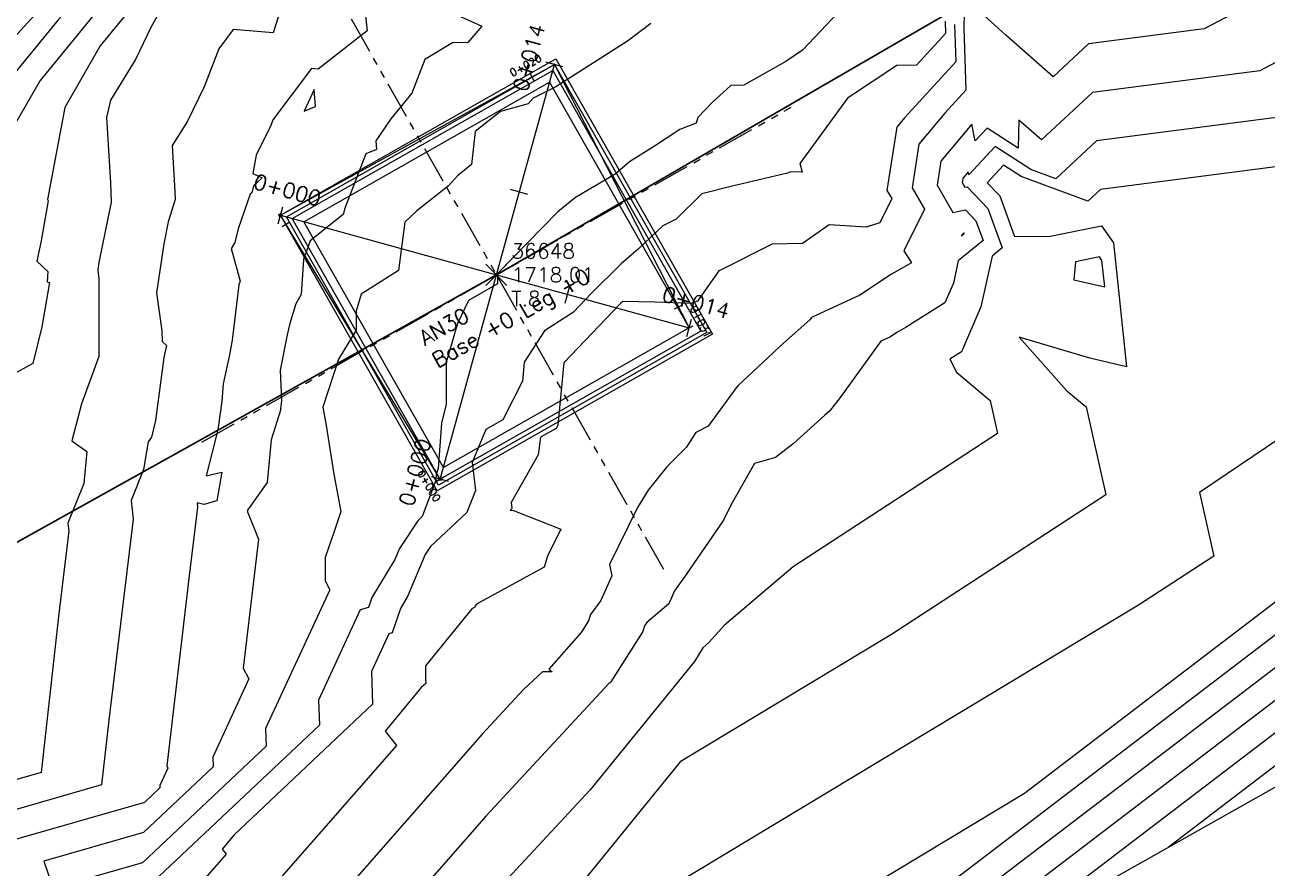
# Model space of a CAD drawing. Header units: metres. Extents: x 419533 to 423558, y 4805342 to 4807578.
# Drawn here: x 421289.18 to 421330.9, y 4806127.12 to 4806155.43 of the extents above; entities that cross this region are included whole.
import ezdxf

# ---------------------------------------------------------------- set-up
doc = ezdxf.new("R2010")
doc.units = ezdxf.units.M
doc.linetypes.add('PHANTOM', pattern=[2.5, 1.25, -0.25, 0.25, -0.25, 0.25, -0.25])
for name, color, linetype in [('_pieds', 253, 'Continuous'), ('C-ROAD-CNTR-N', 92, 'Continuous'), ('C-ROAD-STAN', 11, 'Continuous'), ('C-ROAD-STAN-MAJR', 11, 'Continuous'), ('C-ROAD-STAN-MINR', 11, 'Continuous'), ('C-TINN-BNDY', 110, 'Continuous'), ('C-TOPO-MAJR', 9, 'Continuous'), ('C-TOPO-MINR', 8, 'Continuous'), ('LS', 7, 'Continuous'), ('V-NODE', 1, 'Continuous'), ('V-NODE-TEXT', 11, 'Continuous')]:
    doc.layers.add(name, color=color, linetype=linetype)
doc.styles.get("Standard").update_dxf_attribs({"font": 'simplex.shx'})

# ---------------------------------------------------------------- blocks, each defined once
blk = doc.blocks.new('AeccTickTriangle')
at = {"color": 0, "linetype": 'ByBlock', "lineweight": -2}
blk.add_lwpolyline([(3.05311331771918e-16, 0.6666666666666667), (-0.5773502691896256, -0.333333333333333), (0.5773502691896257, -0.3333333333333335)], close=True, dxfattribs=at)
at = {"color": 0, "linetype": 'ByBlock', "lineweight": -2, "const_width": 0.0625}
blk.add_lwpolyline([(-0.03125, 0, 1), (0.03125, 0, 1)], format="xyb", close=True, dxfattribs=at)
blk = doc.blocks.new('AeccTickLine')
blk.add_line((0, -0.5), (0, 0.5))
blk = doc.blocks.new('AN30 +0 +0')
at = {"linetype": 'PHANTOM', "flags": 128}
for points in [[(0, -11.38231219537556), (0, 11.38231219444424)], [(-11.38231219508452, 0), (11.38231219508452, 0)]]:
    blk.add_lwpolyline(points, dxfattribs=at)
at = {"flags": 128}
blk.add_lwpolyline([(-4.74419642862631, -4.744196427986026), (-4.74419642862631, 4.744196428917348), (4.744196428568102, 4.744196428917348), (4.744196428568102, -4.744196427986026)], close=True, dxfattribs=at)
at = {"layer": 'LS', "insert": (-3.273187459330074, -0.3826382020488381), "char_height": 0.5157699281218149, "width": 9.13591657892082, "attachment_point": 1}
blk.add_mtext('AN30\\PBase +0 Leg +0', dxfattribs=at)
blk = doc.blocks.new('*U73')
at = {"color": 0, "linetype": 'ByBlock', "lineweight": -2, "transparency": 16777216}
for p, q in [((-0.7071067811865476, -0.7071067811865476), (0.7071067811865476, 0.7071067811865476)), ((-0.7071067811865476, 0.7071067811865476), (0.7071067811865476, -0.7071067811865476))]:
    blk.add_line(p, q, dxfattribs=at)
blk = doc.blocks.new('*U116', base_point=(421305.015, 4806147.038, 1718.013))
at = {"layer": 'V-NODE-TEXT', "linetype": 'ByBlock', "char_height": 0.5}
for s, insert, attachment_point in [('36648', (421305.5185533906, 4806147.588, 1718.013), 7), ('1718.01', (421305.5185533906, 4806147.038, 1718.013), 4), ('T.8', (421305.5185533906, 4806146.487999999, 1718.013), 1)]:
    blk.add_mtext(s, dxfattribs=dict(at, insert=insert, attachment_point=attachment_point))
blk = doc.blocks.new('*U117', base_point=(421305.015, 4806147.038, 1718.013))
at = {"layer": 'V-NODE-TEXT', "lineweight": -2}
blk.add_blockref('*U116', (421305.015, 4806147.038, 1718.013), dxfattribs=at)
blk = doc.blocks.new('*U118', base_point=(421305.015, 4806147.038, 1718.013))
at = {"layer": 'V-NODE', "lineweight": -2, "xscale": 0.5, "yscale": 0.5, "zscale": 0.5}
blk.add_blockref('*U73', (421305.015, 4806147.038, 1718.013), dxfattribs=at)
at = {"layer": 'V-NODE-TEXT', "lineweight": -2}
blk.add_blockref('*U117', (421305.015, 4806147.038, 1718.013), dxfattribs=at)
blk = doc.blocks.new('tower_bases_layout_1')
at = {"color": 31, "lineweight": 30, "true_color": 0xffbd7a, "elevation": 1718.013}
blk.add_lwpolyline([(423449.834, 4807399.592), (423130.593, 4807500.114), (421950.92, 4806612.998), (421795.045, 4806430.988), (421305.015, 4806147.038), (421305.015, 4806147.038), (420630.083, 4805770.97), (419765.157, 4805549.54), (419617.356, 4805580.088)], dxfattribs=at)
at = {"layer": '_pieds', "elevation": 1762.93, "flags": 128}
for points in [[(421303.0225175561, 4806139.784075833), (421297.7640758319, 4806149.037482444), (421307.0174824434, 4806154.295924168), (421312.2759241677, 4806145.042517557)], [(421303.0766983109, 4806139.980889302), (421297.9608893003, 4806148.983301689), (421306.9633016886, 4806154.099110699), (421312.0791106992, 4806145.096698312)], [(421303.1308790656, 4806140.17770277), (421298.1577027686, 4806148.929120935), (421306.9091209339, 4806153.902297231), (421311.8822972309, 4806145.150879066)]]:
    blk.add_lwpolyline(points, close=True, dxfattribs=at)
at = {"rotation": 29.60830910000001}
blk.add_blockref('AN30 +0 +0', (421305.02, 4806147.04, 1762.93), dxfattribs=at)
at = {"layer": 'V-NODE'}
blk.add_blockref('*U118', (421305.015, 4806147.038, 1718.013), dxfattribs=at)
blk = doc.blocks.new('leg_extensions_profiles_1')
at = {"layer": 'C-ROAD-CNTR-N', "color": 92, "linetype": 'Continuous', "lineweight": -3, "flags": 128}
blk.add_lwpolyline([(421303.1308790656, 4806140.17770277), (421297.7640758319, 4806149.037482444), (421306.9633016886, 4806154.099110699), (421311.488670294, 4806145.259240576)], dxfattribs=at)
at = {"layer": 'C-ROAD-STAN', "color": 11, "linetype": 'Continuous', "lineweight": -3}
blk.add_circle((421303.1308790656, 4806140.17770277), 0.05, dxfattribs=at)
at = {"layer": 'C-TINN-BNDY', "color": 110, "linetype": 'Continuous', "lineweight": -3, "flags": 128}
blk.add_lwpolyline([(421750.74, 4806385.358), (421678.268, 4806345.243), (421648.635, 4806328.405), (421605.933, 4806304.48), (421541.153, 4806258.917), (421536.851, 4806257.044), (421496.601, 4806239.873), (421436.593, 4806184.934), (421377.462, 4806159.591), (421344.017, 4806137.066), (421305.373, 4806115.309), (421228.086, 4806095.406), (421153.82, 4806042.891), (421085.295, 4806009.979)], dxfattribs=at)
at = {"layer": 'C-TOPO-MAJR', "color": 9, "linetype": 'Continuous', "lineweight": -3, "flags": 128}
for points, elevation in [([(421300.6058887207, 4806155.838100342), (421300.6787150713, 4806155.228741558), (421299.0267096005, 4806153.948576061), (421298.8031654317, 4806153.96637307), (421297.5086493495, 4806152.244455181), (421297.435549706, 4806152.052763253), (421296.9473661757, 4806151.057840465), (421296.8320507672, 4806150.438701825), (421297.1462399726, 4806150.289866164), (421296.8603277419, 4806150.023944885), (421296.7986201065, 4806149.789923055), (421296.7454665877, 4806149.747813669), (421296.3442464557, 4806148.585936456), (421296.2314103084, 4806148.124603921), (421296.1051514912, 4806147.913710658), (421296.1557625909, 4806147.764904591), (421296.4079400893, 4806146.821567163), (421296.3634887232, 4806146.705496364), (421296.1402296853, 4806144.842700262), (421296.0508146748, 4806144.346761937), (421295.8392568945, 4806143.37910392), (421295.7988089194, 4806142.794815534), (421295.6585702201, 4806141.836645661), (421295.2726756487, 4806140.29049471), (421295.7946135966, 4806140.415139636), (421295.6242578627, 4806139.451336532), (421295.1853881192, 4806139.33148553), (421294.9606598343, 4806139.383213867), (421294.9761997744, 4806139.235990905), (421294.6868700286, 4806136.846014817), (421293.9436043472, 4806130.555551274), (421293.9855981831, 4806130.47563607), (421293.7143787525, 4806129.888615316), (421293.7171538981, 4806129.814892778), (421293.1940332454, 4806129.321580475), (421288.5089623132, 4806127.97743674)], 1760), ([(421303.9676563633, 4806171.31449326), (421303.8193665944, 4806170.45118872), (421290.2946384167, 4806155.605081107), (421287.6727853091, 4806152.405479059), (421286.610095198, 4806150.557864907), (421285.4479954157, 4806144.271855074), (421284.6685427061, 4806140.598171724), (421284.4973438689, 4806139.93385846), (421284.5305071863, 4806138.965900277), (421284.3140302757, 4806138.049790538), (421284.0446980799, 4806135.349795189), (421283.6244750107, 4806131.590784906), (421281.9754990253, 4806131.117694792), (421283.1310442686, 4806127.740917185), (421283.0604607969, 4806121.350309031), (421282.5514770531, 4806119.400859812), (421281.7492994563, 4806117.118357173), (421281.8052452151, 4806116.152755329), (421281.331950048, 4806113.784639537), (421274.7403405394, 4806107.420457021)], 1755), ([(421320.4052606923, 4806155.4432975), (421320.443262599, 4806154.194275845), (421318.7285531004, 4806152.309997744), (421318.4684375901, 4806151.999375645), (421318.1350737412, 4806149.874049901), (421318.2938946838, 4806149.59673353), (421317.8943537876, 4806148.784836456), (421317.4405637865, 4806148.64245406), (421316.1962385665, 4806148.718144243), (421315.2942950726, 4806148.09422052), (421314.274688661, 4806148.068454407), (421312.5649811184, 4806147.201769803), (421312.4839643645, 4806147.176475819), (421311.7972848447, 4806146.18586264), (421311.7710790909, 4806146.150625455), (421311.5599390909, 4806146.072955455), (421310.3391235714, 4806146.123251429), (421309.2648162083, 4806146.146565), (421309.1819629667, 4806146.075231609), (421309.1695542905, 4806146.062806065), (421307.2820983694, 4806144.086073728), (421307.2785248556, 4806144.083788387), (421307.2760005834, 4806144.079896611), (421307.0793523653, 4806141.986825421), (421307.0274647806, 4806141.883806581), (421306.4999498077, 4806141.592348961), (421306.420241077, 4806140.997471999), (421305.5133447692, 4806139.390694153), (421305.5353178324, 4806139.205984229), (421305.5296088488, 4806139.191031386), (421305.4736590243, 4806139.139114975), (421305.5856282598, 4806139.127738572), (421307.178481546, 4806138.502394401), (421306.730157547, 4806137.590692481), (421306.6239301991, 4806137.223138839), (421304.3484587035, 4806135.977210057), (421304.3027143483, 4806135.926070132), (421304.2963460227, 4806135.88522108), (421304.1958102457, 4806135.820976462), (421302.6376374699, 4806133.906829443), (421302.6382754921, 4806133.457088762), (421302.6434368529, 4806133.319975741), (421302.4919744728, 4806133.177143958), (421301.2839752752, 4806131.713527303), (421301.6635702925, 4806131.234122112), (421295.2615902803, 4806123.923611683)], 1765), ([(421367.1188478678, 4806152.62495121), (421364.4216605744, 4806154.645199304), (421359.3324575512, 4806154.60142473), (421354.5291701255, 4806154.355389292), (421353.2357818325, 4806154.588883696), (421348.1846749745, 4806158.787284576), (421346.8263100671, 4806158.806470757), (421339.7859852278, 4806152.137825999), (421336.1400937684, 4806150.485590918), (421335.5596244994, 4806149.674523462), (421332.660255814, 4806142.450582171), (421328.6348024072, 4806139.734650953), (421329.1110026129, 4806137.5900463), (421326.5855725806, 4806135.942210574), (421309.2265945206, 4806125.490969589), (421306.7542073948, 4806122.454257543), (421305.0972388761, 4806120.66953829), (421302.5265778645, 4806117.734064562), (421303.2243939759, 4806116.135084338), (421303.1689112101, 4806115.664746464), (421303.0324311454, 4806115.554360902), (421301.834502454, 4806114.397763742)], 1770), ([(421354.2702116788, 4806143.971474452), (421349.9450229284, 4806147.21112872), (421343.6447601031, 4806147.386651333), (421340.2633928535, 4806142.661996509), (421337.9052021541, 4806136.78643082), (421322.0870384014, 4806124.719188736)], 1775)]:
    blk.add_lwpolyline(points, dxfattribs=dict(at, elevation=elevation))
at = {"layer": 'C-TOPO-MAJR', "color": 9, "linetype": 'Continuous', "lineweight": -3, "elevation": 1760, "flags": 128}
blk.add_lwpolyline([(421298.5641532203, 4806152.536561652), (421298.9403035018, 4806152.693695064), (421298.8990474265, 4806153.26261228), (421298.5641532203, 4806152.536561652)], close=True, dxfattribs=at)
at = {"layer": 'C-TOPO-MINR', "color": 8, "linetype": 'Continuous', "lineweight": -3, "flags": 128}
for points, elevation in [([(421297.8638275, 4806156.253137909), (421297.5206054883, 4806155.163849745), (421296.1725898921, 4806155.271169232), (421295.6910588518, 4806154.630654275), (421295.2019111518, 4806153.347943976), (421294.6290432642, 4806152.180433643), (421294.1304578486, 4806151.38173823), (421294.2131627179, 4806149.822367158), (421294.2264461853, 4806149.567784006), (421293.9948758724, 4806148.819288912), (421293.8431926693, 4806148.081376297), (421293.6027874679, 4806146.434025321), (421293.7780299555, 4806145.162340423), (421293.792396, 4806144.794436223), (421293.9388560886, 4806144.669131255), (421293.8464136043, 4806144.267205301), (421293.5643597119, 4806142.152280593), (421293.4277226462, 4806141.589901592), (421293.3244807832, 4806141.426109216), (421293.167813, 4806140.5058305), (421292.7497113397, 4806139.463859877), (421292.8159078859, 4806138.836724151), (421291.9991044045, 4806132.089610114), (421291.7556507232, 4806129.911850351), (421287.2022696556, 4806128.605488351)], 1759), ([(421312.8487105606, 4806178.082551269), (421312.6746088214, 4806177.068976139), (421296.7957068966, 4806159.638689656), (421293.7174824909, 4806155.882150783), (421293.4170286832, 4806155.359775821), (421292.8895773186, 4806154.265924092), (421292.0497982411, 4806152.899009466), (421291.9240981553, 4806152.318399154), (421292.0495780292, 4806150.12463978), (421292.082486149, 4806149.493942043), (421292.07655192, 4806149.474761082), (421291.6600124168, 4806147.448368261), (421291.6252047535, 4806147.209852464), (421291.6666167538, 4806146.909337355), (421291.6606366119, 4806144.299345184), (421291.0786290795, 4806142.70352097), (421290.7551415439, 4806141.469331524), (421291.257061569, 4806141.10952396), (421291.1606755559, 4806140.033013036), (421290.6274634433, 4806138.704170292), (421290.6556159974, 4806138.437457398), (421290.3082398042, 4806135.567995106), (421289.7228567951, 4806130.33158399), (421285.8955769981, 4806129.233539961)], 1758), ([(421303.7118529188, 4806155.756881366), (421304.5223738268, 4806155.389692078), (421304.0522540718, 4806154.84103751), (421303.5396470183, 4806154.831218869), (421302.6072299535, 4806154.266980815), (421302.1728552132, 4806153.133365151), (421301.4702211288, 4806152.280171599), (421300.9677396047, 4806151.53648275), (421300.9884544453, 4806151.25082714), (421300.63062, 4806151.101345005), (421299.9098154444, 4806149.244683055), (421299.8907721892, 4806149.146824774), (421299.8686023446, 4806149.062747211), (421298.7587188284, 4806148.183473079), (421298.5412905192, 4806147.553831201), (421298.455534964, 4806146.376092201), (421298.2838378501, 4806146.066528957), (421298.080231043, 4806145.402764685), (421297.9906143118, 4806145.021130422), (421297.7529805747, 4806143.835835173), (421297.7932387168, 4806142.815285753), (421297.7804453966, 4806142.630480743), (421297.7696955023, 4806142.557032936), (421297.7780397408, 4806142.52522298), (421297.4540456019, 4806141.500710537), (421297.3141559399, 4806140.068212557), (421296.654184, 4806139.1326784), (421296.6570742063, 4806139.084049787), (421297.0271054853, 4806138.161143501), (421296.5151472196, 4806133.828298751), (421296.7029529857, 4806133.470900202), (421295.4899994208, 4806130.845612939), (421295.5024104891, 4806130.515909371), (421293.1628986807, 4806128.309707124), (421289.8156549708, 4806127.349385129), (421291.3809267384, 4806122.775289321)], 1761), ([(421310.2059551211, 4806155.478358373), (421309.4231291506, 4806154.878903552), (421307.0169485233, 4806153.352327663), (421306.2562895526, 4806152.965168465), (421306.0792572976, 4806152.78031246), (421305.1569693464, 4806152.520160131), (421304.299816753, 4806151.856118964), (421304.1831994283, 4806150.738588554), (421303.7071531717, 4806150.365421687), (421303.4049226955, 4806150.025670343), (421302.3451011768, 4806149.185201895), (421301.9458912238, 4806148.809592015), (421301.7296846527, 4806147.181308486), (421300.469844109, 4806146.386777651), (421300.3082347215, 4806145.820613964), (421300.3088558568, 4806145.176023117), (421299.7110990775, 4806144.209905757), (421299.1829891594, 4806142.590287043), (421299.3016237757, 4806141.979305755), (421299.5575697243, 4806140.342114688), (421299.7959333748, 4806139.095133175), (421299.5646764038, 4806138.416223848), (421299.2601720879, 4806137.552683187), (421299.264379726, 4806136.762898904), (421299.4203077884, 4806136.466164335), (421297.2656200891, 4806131.802610562), (421297.2876670801, 4806131.216925964), (421293.1317641161, 4806127.297833773), (421291.1223476283, 4806126.721333519)], 1762), ([(421309.8883591615, 4806175.826531933), (421309.7228614124, 4806174.863046999), (421294.62868407, 4806158.294153473), (421291.7025834303, 4806154.723260208), (421290.5165756388, 4806152.661243486), (421289.9445281061, 4806149.56693397), (421289.9611427602, 4806149.523070821), (421289.7137311111, 4806148.122698291), (421289.5825963898, 4806147.500956549), (421289.9467550268, 4806147.149985722), (421289.9237054268, 4806146.805403964), (421290.0027702907, 4806146.777683165), (421289.7495421939, 4806145.286753368), (421289.4447847569, 4806144.065316163), (421288.8962171769, 4806143.759248425)], 1757), ([(421306.9280077624, 4806173.570512597), (421306.7711140034, 4806172.657117859), (421292.4616612433, 4806156.94961729), (421289.6876843697, 4806153.564369633), (421288.5633354184, 4806151.609554197), (421287.3338089008, 4806144.958820845), (421287.161075822, 4806144.144702647), (421286.914492204, 4806143.18786923), (421286.9622584793, 4806141.793685515), (421286.650459283, 4806140.474180912), (421286.2625307879, 4806136.585284043), (421285.6572689388, 4806131.171051268), (421283.2821916829, 4806130.489643182), (421284.9465635415, 4806125.625953375), (421284.8952126233, 4806120.976655344), (421284.3332483711, 4806118.824286461), (421283.7150564617, 4806117.065293601), (421283.7581706244, 4806116.321160071), (421283.3934293948, 4806114.496190103), (421276.5466180004, 4806107.885610802)], 1756), ([(421317.1050078648, 4806156.496080953), (421315.3001814894, 4806154.580591539), (421314.7401488525, 4806154.205280779), (421313.3275643057, 4806153.410141826), (421312.8850891946, 4806153.39016064), (421312.2616965812, 4806152.819038462), (421311.7874632052, 4806152.315638688), (421311.7301585714, 4806152.134238571), (421311.1722349785, 4806151.923584871), (421310.323174252, 4806151.356359554), (421309.4911638632, 4806150.833512442), (421309.0072559163, 4806150.420960209), (421307.6774243381, 4806149.635685571), (421307.0764577722, 4806149.155882924), (421305.0529737885, 4806147.087993399), (421305.0433320762, 4806147.094742598), (421305.0493908046, 4806147.016896551), (421305.0572068965, 4806147.011425287), (421305.0538015913, 4806146.740132272), (421304.0783068851, 4806146.171870766), (421303.7045598125, 4806145.403761769), (421303.3320041515, 4806144.098593239), (421303.3333526615, 4806142.699160235), (421303.1690295294, 4806142.057050902), (421303.0656172763, 4806140.538057976), (421302.9958526994, 4806140.332929264), (421302.9857323529, 4806140.128614823), (421302.5256328895, 4806138.923532543), (421302.3728279328, 4806138.781743268), (421301.759318726, 4806137.848886834), (421301.6030730846, 4806137.476117942), (421300.8302893008, 4806136.202431862), (421300.7219265075, 4806135.872996042), (421300.4419209836, 4806135.791206479), (421299.0412407574, 4806132.759608185), (421299.072923671, 4806131.917942556), (421293.1006295515, 4806126.285960422)], 1763), ([(421301.0073049642, 4806169.058473924), (421300.8676191854, 4806168.245259581), (421288.1276155901, 4806154.260544925), (421285.6578862485, 4806151.246588483), (421284.6568549777, 4806149.506175618), (421283.5621819306, 4806143.584889302), (421282.1760095902, 4806137.051640802), (421282.0801955339, 4806136.679847689), (421282.0987558934, 4806136.138115038), (421281.9776012683, 4806135.625400164), (421281.8268653718, 4806134.114306334), (421281.5916810826, 4806132.010518545), (421280.6688063677, 4806131.745746403), (421281.3155249958, 4806129.855880996), (421281.2257089704, 4806121.723962718), (421280.769705735, 4806119.977433164), (421279.7835424509, 4806117.171420745), (421279.8523198057, 4806115.984350588), (421279.2704707013, 4806113.073088973), (421272.9340630784, 4806106.95530324)], 1754), ([(421320.088966986, 4806155.550115681), (421320.101245, 4806155.14657), (421319.1264081714, 4806154.075331), (421318.4610095556, 4806154.062137689), (421316.8116526967, 4806152.972944596), (421315.2093694219, 4806150.772761), (421315.2813690497, 4806150.480852579), (421314.90309, 4806150.49214), (421314.7911876678, 4806150.454161023), (421312.8934418421, 4806150.000066834), (421311.9115372747, 4806149.758922856), (421311.0521775408, 4806148.904757315), (421310.6114337801, 4806148.684860241), (421309.7871830171, 4806147.911672798), (421309.2026690088, 4806147.408429164), (421308.2131992132, 4806146.417614405), (421307.6059819959, 4806145.781675894), (421306.6365939183, 4806145.1617306), (421305.9518339167, 4806144.106007722), (421305.8920987517, 4806143.470202556), (421305.2347551032, 4806142.165096903), (421304.6587367907, 4806141.846840674), (421304.1971912736, 4806140.735541218), (421304.3091261616, 4806139.794594365), (421304.0276208691, 4806139.057281964), (421302.8009933075, 4806137.91908177), (421302.6239280125, 4806137.649849462), (421302.0340280791, 4806136.242473595), (421301.7899326608, 4806135.840160629), (421301.519665201, 4806135.018515306), (421301.4025767213, 4806134.984313782), (421300.8168614257, 4806133.716605809), (421300.858180262, 4806132.618959148), (421296.2122852387, 4806128.237795522), (421295.8106940501, 4806127.751226033), (421295.9368878542, 4806127.591851009), (421293.8085927634, 4806125.161521107)], 1764), ([(421332.7595494368, 4806157.386265867), (421328.7882431694, 4806155.294757195), (421324.9087324359, 4806154.794021904), (421323.7204761172, 4806153.691251216), (421322.1299081467, 4806155.085487253), (421321.3925423961, 4806155.75489255)], 1766), ([(421320.7326414318, 4806155.799195948), (421320.7215543986, 4806155.336479318), (421320.785280198, 4806153.241981691), (421320.0764424062, 4806152.463046524), (421319.2075847703, 4806151.425482935), (421318.9781470519, 4806149.962727177), (421319.3909595866, 4806149.241917491), (421318.7012470829, 4806147.840369942), (421318.9591994934, 4806147.446647885), (421318.2871612576, 4806147.060845924), (421317.2175227068, 4806146.353031244), (421315.6049400468, 4806145.609397775), (421315.54377923, 4806145.524443757), (421314.659258, 4806144.745680001), (421314.3561581462, 4806144.466820836), (421314.3229966523, 4806144.430469614), (421313.1350274418, 4806143.317526745), (421313.070028507, 4806143.243815267), (421312.1312447948, 4806141.95310778), (421311.7113802286, 4806141.740463686), (421311.3882460105, 4806141.245419292), (421310.7440966533, 4806140.595918257), (421310.1190471429, 4806139.808315347), (421309.7520389659, 4806139.22972038), (421308.8168199888, 4806137.308178265), (421308.8924425433, 4806136.933539464), (421308.5285106218, 4806136.099850933), (421308.1743579751, 4806135.631193162), (421308.1127903727, 4806135.417370977), (421307.8671837666, 4806135.032054298), (421306.7746448718, 4806133.798007864), (421306.89346, 4806133.713966058), (421306.5653172365, 4806133.711126209), (421305.9317945782, 4806133.120372819), (421304.5341737941, 4806131.61499677), (421296.7145877971, 4806122.685702259)], 1766), ([(421333.4041051314, 4806155.337276059), (421330.654363388, 4806153.889110564), (421325.042154694, 4806153.164732892), (421323.3231898811, 4806151.569433982), (421322.5623040483, 4806152.236399788), (421322.5424570286, 4806151.295679167), (421321.4968873793, 4806151.966959097), (421321.0950922698, 4806151.53983289), (421320.9895790619, 4806152.096926799), (421319.9467319504, 4806150.851590225), (421319.8212203626, 4806150.051404453), (421320.3459853677, 4806149.135115177), (421320.7723176067, 4806149.22119031), (421321.1243864022, 4806148.854554017), (421321.3679167944, 4806148.186091448), (421320.5280065413, 4806147.50713648), (421320.3637097575, 4806146.759645766), (421320.0789658383, 4806146.100418623), (421318.7817249073, 4806145.284682517), (421318.4629557133, 4806145.101684327), (421318.2506054136, 4806144.961165215), (421317.9304669789, 4806144.813535168), (421316.564222375, 4806142.915784688), (421316.2070498895, 4806142.45980811), (421316.0360567347, 4806142.314540409), (421314.9825141559, 4806141.362122412), (421314.3869473309, 4806140.903413693), (421313.6855224979, 4806140.702953713), (421312.9021798031, 4806139.326106105), (421312.6427238645, 4806138.801534124), (421311.3925619778, 4806136.978370814), (421310.9981304981, 4806136.426945786), (421310.811153897, 4806135.993586898), (421310.0684445177, 4806135.363508059), (421309.9861422075, 4806135.254595651), (421309.9308298595, 4806135.062497752), (421308.8629752785, 4806133.371638143), (421308.8474914446, 4806133.33875906), (421308.8170444287, 4806133.338495562), (421308.806026102, 4806133.328221085), (421304.6749400646, 4806128.878632151), (421298.167585314, 4806121.447792835)], 1767), ([(421332.5204836066, 4806152.483463934), (421325.1755769521, 4806151.535443881), (421323.8054127273, 4806150.263852119), (421322.9691235911, 4806150.574174062), (421321.7731990268, 4806151.341985331), (421320.8833739044, 4806150.396061349), (421320.8652277645, 4806150.491870246), (421320.6858791307, 4806150.277697516), (421320.6642936734, 4806150.14008173), (421320.7545426521, 4806149.982498487), (421320.8278631836, 4806149.997301671), (421321.525334506, 4806149.270971183), (421322.0077841489, 4806147.946703091), (421321.6634838876, 4806147.668382435), (421321.287818541, 4806145.959241503), (421320.6367502694, 4806144.451915629), (421320.2406321859, 4806144.202827109), (421320.4657387864, 4806143.767285352), (421321.6055888479, 4806142.81836375), (421321.8503838065, 4806141.71591062), (421314.9836090698, 4806137.235360146), (421312.6733543334, 4806135.280967767), (421312.1513502956, 4806134.690597019), (421311.9445590107, 4806134.516261903), (421311.6685464261, 4806134.05312561), (421308.164322142, 4806129.749058506), (421304.8157063351, 4806126.142267531)], 1768), ([(421334.3866038251, 4806151.077817304), (421325.3089992102, 4806149.90615487), (421324.87814, 4806149.506292567), (421322.6440752725, 4806150.335287321), (421322.0495106742, 4806150.717011563), (421321.4992644525, 4806150.132075171), (421321.9262826098, 4806149.687388348), (421322.421722813, 4806148.327462682), (421323.6183142277, 4806148.331218744), (421325.3378788844, 4806148.681911087), (421325.7405164954, 4806148.112152481), (421326.1795221726, 4806143.944574836), (421324.9430796445, 4806144.235261199), (421322.5742578711, 4806144.948716476), (421324.1766857967, 4806143.141763228), (421324.826062392, 4806142.601159249), (421325.4806932097, 4806139.652978459), (421318.2871854839, 4806134.959235664), (421311.1937178082, 4806130.688503836), (421307.4592647684, 4806126.101658025)], 1769), ([(421364.54912063, 4806150.894255859), (421361.1818246923, 4806153.416428944), (421357.3592227201, 4806153.383548989), (421353.7513776603, 4806153.19874686), (421352.7798878971, 4806153.374129168), (421348.985900715, 4806156.52763187), (421346.0786590604, 4806156.56869511), (421340.6612767843, 4806151.43731286), (421337.8558397877, 4806150.165952624), (421336.5003781702, 4806148.272018071), (421331.7780865191, 4806136.506160966), (421322.7553822285, 4806129.622988012), (421307.2594712329, 4806120.293435343), (421306.0491500213, 4806118.806857063), (421305.2380051466, 4806117.93317367), (421303.9795753814, 4806116.496155138), (421304.3211811245, 4806115.71339759), (421304.2940203422, 4806115.483150516), (421304.2272085086, 4806115.429112867), (421303.640779915, 4806114.862917524)], 1771), ([(421361.9793933922, 4806149.163560507), (421357.9419888101, 4806152.187658585), (421355.385987889, 4806152.165673247), (421352.973585195, 4806152.042104428), (421352.3239939617, 4806152.159374638), (421349.7871264556, 4806154.267979163), (421345.3310080537, 4806154.330919463), (421341.5365683408, 4806150.736799721), (421339.571585807, 4806149.846314331), (421337.441131841, 4806146.869512681), (421333.3098654278, 4806136.57622843), (421305.5983454701, 4806115.435871996)], 1772), ([(421359.4096661544, 4806147.432865156), (421354.702152928, 4806150.958888225), (421353.412753058, 4806150.947797505), (421352.1957927297, 4806150.885461995), (421351.8681000262, 4806150.94462011), (421350.5883521961, 4806152.008326455), (421344.583357047, 4806152.093143816), (421342.4118598974, 4806150.036286581), (421341.2873318262, 4806149.526676037), (421338.3818855119, 4806145.46700729), (421334.8416443366, 4806136.646295893), (421311.0945764472, 4806118.530310909)], 1773), ([(421356.8399389166, 4806145.702169804), (421351.4623170458, 4806149.730117866), (421351.439518227, 4806149.729921763), (421351.4180002644, 4806149.728819563), (421351.4122060908, 4806149.729865581), (421351.3895779367, 4806149.748673748), (421343.8357060403, 4806149.855368169), (421343.2871514539, 4806149.335773442), (421343.0030778455, 4806149.207037743), (421339.3226391827, 4806144.064501899), (421336.3734232454, 4806136.716363356), (421316.5908074243, 4806121.624749823)], 1774), ([(421351.700484441, 4806142.240779101), (421348.4593028962, 4806144.668489943), (421343.7380533104, 4806144.800021926), (421341.2041465243, 4806141.259491118), (421339.4369810629, 4806136.856498283), (421327.5832693785, 4806127.813627649)], 1776)]:
    blk.add_lwpolyline(points, dxfattribs=dict(at, elevation=elevation))
for points, elevation in [([(421320.7234382984, 4806148.438136851), (421320.7167720296, 4806148.445078949), (421320.7049223862, 4806148.442686544), (421320.6303413637, 4806148.34649591), (421320.72804944, 4806148.425479805), (421320.7234382984, 4806148.438136851)], 1766), ([(421324.4630465838, 4806147.478212692), (421324.4151013402, 4806146.873897747), (421325.4470261664, 4806146.631293285), (421325.3533407734, 4806147.520669368), (421325.2674164567, 4806147.642257907), (421324.4630465838, 4806147.478212692)], 1768)]:
    blk.add_lwpolyline(points, close=True, dxfattribs=dict(at, elevation=elevation))
at = {"layer": 'C-ROAD-STAN', "color": 11, "linetype": 'Continuous', "lineweight": -3, "xscale": 0.02999999999999999, "yscale": 0.02999999999999999, "zscale": 0.02999999999999999}
for p in [(421306.9633016886, 4806154.099110699), (421297.7640758319, 4806149.037482444)]:
    blk.add_blockref('AeccTickTriangle', p, dxfattribs=at)
at = {"layer": 'C-ROAD-STAN-MAJR', "color": 11, "linetype": 'Continuous', "lineweight": -3, "xscale": 0.3, "yscale": 0.3, "zscale": 0.3}
for p, rotation in [((421306.2113254938, 4806153.685355889), 28.8206148459691), ((421311.488670294, 4806145.259240576), 297.1091345714609), ((421303.1308790656, 4806140.17770277), 121.2053460392599)]:
    blk.add_blockref('AeccTickLine', p, dxfattribs=dict(at, rotation=rotation))
at = {"layer": 'C-ROAD-STAN-MINR', "color": 11, "linetype": 'Continuous', "lineweight": -3, "xscale": 0.3, "yscale": 0.3, "zscale": 0.3}
for p, rotation in [((421297.9498108884, 4806148.730861984), 121.2053460392599), ((421311.1290586364, 4806145.961707187), 297.1091345714609)]:
    blk.add_blockref('AeccTickLine', p, dxfattribs=dict(at, rotation=rotation))
at = {"layer": 'C-ROAD-STAN-MAJR', "color": 11, "linetype": 'Continuous', "lineweight": -3, "char_height": 0.254}
for s, insert, attachment_point, rotation in [('0+020', (421306.0601968826, 4806153.960023675), 8, 28.82061484596911), ('0+031', (421311.7677292362, 4806145.402098396), 8, 297.1091345714608), ('0+000', (421302.8627375243, 4806140.015276282), 2, 301.2053460392599)]:
    blk.add_mtext(s, dxfattribs=dict(at, insert=insert, attachment_point=attachment_point, rotation=rotation))

msp = doc.modelspace()

# ---------------------------------------------------------------- linework, layer by layer
at = {"layer": 'C-ROAD-CNTR-N', "color": 92, "linetype": 'Continuous', "lineweight": -3, "flags": 128}
for points in [[(421303.1308790656, 4806140.17770277), (421305.015, 4806147.038), (421306.9633016886, 4806154.099110699)], [(421297.7640758319, 4806149.037482444), (421305.015, 4806147.038), (421311.4886702941, 4806145.259240576)]]:
    msp.add_lwpolyline(points, dxfattribs=at)
at = {"layer": 'C-ROAD-STAN', "color": 11, "linetype": 'Continuous', "lineweight": -3}
for centre in [(421297.7640758319, 4806149.037482444), (421303.1308790656, 4806140.17770277)]:
    msp.add_circle(centre, 0.05, dxfattribs=at)
at = {"layer": 'C-TOPO-MAJR', "color": 9, "linetype": 'Continuous', "lineweight": -3, "flags": 128}
for points, elevation in [([(421303.9676563633, 4806171.31449326), (421303.8193665944, 4806170.45118872), (421290.2946384167, 4806155.605081107), (421287.6727853091, 4806152.405479059), (421286.610095198, 4806150.557864907), (421285.4479954157, 4806144.271855074), (421284.6685427061, 4806140.598171724), (421284.4973438689, 4806139.93385846), (421284.5305071863, 4806138.965900277), (421284.3140302757, 4806138.049790538), (421284.0446980799, 4806135.349795189), (421283.6244750107, 4806131.590784906), (421281.9754990253, 4806131.117694792), (421283.1310442686, 4806127.740917185), (421283.0604607969, 4806121.350309031), (421282.5514770531, 4806119.400859812), (421281.7492994563, 4806117.118357173), (421281.8052452151, 4806116.152755329), (421281.331950048, 4806113.784639537), (421274.7403405394, 4806107.420457021)], 1755), ([(421367.1188478678, 4806152.62495121), (421364.4216605744, 4806154.645199304), (421359.3324575512, 4806154.60142473), (421354.5291701255, 4806154.355389292), (421353.2357818325, 4806154.588883696), (421348.1846749745, 4806158.787284576), (421346.8263100671, 4806158.806470757), (421339.7859852278, 4806152.137825999), (421336.1400937684, 4806150.485590918), (421335.5596244994, 4806149.674523462), (421332.660255814, 4806142.450582171), (421328.6348024072, 4806139.734650953), (421329.1110026129, 4806137.5900463), (421326.5855725806, 4806135.942210574), (421309.2265945206, 4806125.490969589), (421306.7542073948, 4806122.454257543), (421305.0972388761, 4806120.66953829), (421302.5265778645, 4806117.734064562), (421303.2243939759, 4806116.135084338), (421303.1689112101, 4806115.664746464), (421303.0324311454, 4806115.554360902), (421301.834502454, 4806114.397763742)], 1770), ([(421300.6058887207, 4806155.838100342), (421300.6787150713, 4806155.228741558), (421299.0267096005, 4806153.948576061), (421298.8031654317, 4806153.96637307), (421297.5086493495, 4806152.244455181), (421297.435549706, 4806152.052763253), (421296.9473661757, 4806151.057840465), (421296.8320507672, 4806150.438701825), (421297.1462399726, 4806150.289866164), (421296.8603277419, 4806150.023944885), (421296.7986201065, 4806149.789923055), (421296.7454665877, 4806149.747813669), (421296.3442464557, 4806148.585936456), (421296.2314103084, 4806148.124603921), (421296.1051514912, 4806147.913710658), (421296.1557625909, 4806147.764904591), (421296.4079400893, 4806146.821567163), (421296.3634887232, 4806146.705496364), (421296.1402296853, 4806144.842700262), (421296.0508146748, 4806144.346761937), (421295.8392568945, 4806143.37910392), (421295.7988089194, 4806142.794815534), (421295.6585702201, 4806141.836645661), (421295.2726756487, 4806140.29049471), (421295.7946135966, 4806140.415139636), (421295.6242578627, 4806139.451336532), (421295.1853881192, 4806139.33148553), (421294.9606598343, 4806139.383213867), (421294.9761997744, 4806139.235990905), (421294.6868700286, 4806136.846014817), (421293.9436043472, 4806130.555551274), (421293.9855981831, 4806130.47563607), (421293.7143787525, 4806129.888615316), (421293.7171538981, 4806129.814892778), (421293.1940332454, 4806129.321580475), (421288.5089623132, 4806127.97743674)], 1760), ([(421320.4052606923, 4806155.4432975), (421320.443262599, 4806154.194275845), (421318.7285531004, 4806152.309997744), (421318.4684375901, 4806151.999375645), (421318.1350737412, 4806149.874049901), (421318.2938946838, 4806149.59673353), (421317.8943537876, 4806148.784836456), (421317.4405637865, 4806148.64245406), (421316.1962385665, 4806148.718144243), (421315.2942950726, 4806148.09422052), (421314.274688661, 4806148.068454407), (421312.5649811184, 4806147.201769803), (421312.4839643645, 4806147.176475819), (421311.7972848447, 4806146.18586264), (421311.7710790909, 4806146.150625455), (421311.5599390909, 4806146.072955455), (421310.3391235714, 4806146.123251429), (421309.2648162083, 4806146.146565), (421309.1819629667, 4806146.075231609), (421309.1695542905, 4806146.062806065), (421307.2820983694, 4806144.086073728), (421307.2785248556, 4806144.083788387), (421307.2760005834, 4806144.079896611), (421307.0793523653, 4806141.986825421), (421307.0274647806, 4806141.883806581), (421306.4999498077, 4806141.592348961), (421306.420241077, 4806140.997471999), (421305.5133447692, 4806139.390694153), (421305.5353178324, 4806139.205984229), (421305.5296088488, 4806139.191031386), (421305.4736590243, 4806139.139114975), (421305.5856282598, 4806139.127738572), (421307.178481546, 4806138.502394401), (421306.730157547, 4806137.590692481), (421306.6239301991, 4806137.223138839), (421304.3484587035, 4806135.977210057), (421304.3027143483, 4806135.926070132), (421304.2963460227, 4806135.88522108), (421304.1958102457, 4806135.820976462), (421302.6376374699, 4806133.906829443), (421302.6382754921, 4806133.457088762), (421302.6434368529, 4806133.319975741), (421302.4919744728, 4806133.177143958), (421301.2839752752, 4806131.713527303), (421301.6635702925, 4806131.234122112), (421295.2615902803, 4806123.923611683)], 1765), ([(421354.2702116788, 4806143.971474452), (421349.9450229284, 4806147.21112872), (421343.6447601031, 4806147.386651333), (421340.2633928535, 4806142.661996509), (421337.9052021541, 4806136.78643082), (421322.0870384014, 4806124.719188736)], 1775)]:
    msp.add_lwpolyline(points, dxfattribs=dict(at, elevation=elevation))
at = {"layer": 'C-TOPO-MAJR', "color": 9, "linetype": 'Continuous', "lineweight": -3, "elevation": 1760, "flags": 128}
msp.add_lwpolyline([(421298.5641532203, 4806152.536561652), (421298.9403035018, 4806152.693695064), (421298.8990474265, 4806153.26261228), (421298.5641532203, 4806152.536561652)], close=True, dxfattribs=at)
at = {"layer": 'C-TOPO-MINR', "color": 8, "linetype": 'Continuous', "lineweight": -3, "flags": 128}
for points, elevation in [([(421312.8487105606, 4806178.082551269), (421312.6746088214, 4806177.068976139), (421296.7957068966, 4806159.638689656), (421293.7174824909, 4806155.882150783), (421293.4170286832, 4806155.359775821), (421292.8895773186, 4806154.265924092), (421292.0497982411, 4806152.899009466), (421291.9240981553, 4806152.318399154), (421292.0495780292, 4806150.12463978), (421292.082486149, 4806149.493942043), (421292.07655192, 4806149.474761082), (421291.6600124168, 4806147.448368261), (421291.6252047535, 4806147.209852464), (421291.6666167538, 4806146.909337355), (421291.6606366119, 4806144.299345184), (421291.0786290795, 4806142.70352097), (421290.7551415439, 4806141.469331524), (421291.257061569, 4806141.10952396), (421291.1606755559, 4806140.033013036), (421290.6274634433, 4806138.704170292), (421290.6556159974, 4806138.437457398), (421290.3082398042, 4806135.567995106), (421289.7228567951, 4806130.33158399), (421285.8955769981, 4806129.233539961)], 1758), ([(421309.8883591615, 4806175.826531933), (421309.7228614124, 4806174.863046999), (421294.62868407, 4806158.294153473), (421291.7025834303, 4806154.723260208), (421290.5165756388, 4806152.661243486), (421289.9445281061, 4806149.56693397), (421289.9611427602, 4806149.523070821), (421289.7137311111, 4806148.122698291), (421289.5825963898, 4806147.500956549), (421289.9467550268, 4806147.149985722), (421289.9237054268, 4806146.805403964), (421290.0027702907, 4806146.777683165), (421289.7495421939, 4806145.286753368), (421289.4447847569, 4806144.065316163), (421288.8962171769, 4806143.759248425)], 1757), ([(421306.9280077624, 4806173.570512597), (421306.7711140034, 4806172.657117859), (421292.4616612433, 4806156.94961729), (421289.6876843697, 4806153.564369633), (421288.5633354184, 4806151.609554197), (421287.3338089008, 4806144.958820845), (421287.161075822, 4806144.144702647), (421286.914492204, 4806143.18786923), (421286.9622584793, 4806141.793685515), (421286.650459283, 4806140.474180912), (421286.2625307879, 4806136.585284043), (421285.6572689388, 4806131.171051268), (421283.2821916829, 4806130.489643182), (421284.9465635415, 4806125.625953375), (421284.8952126233, 4806120.976655344), (421284.3332483711, 4806118.824286461), (421283.7150564617, 4806117.065293601), (421283.7581706244, 4806116.321160071), (421283.3934293948, 4806114.496190103), (421276.5466180004, 4806107.885610802)], 1756), ([(421301.0073049642, 4806169.058473924), (421300.8676191854, 4806168.245259581), (421288.1276155901, 4806154.260544925), (421285.6578862485, 4806151.246588483), (421284.6568549777, 4806149.506175618), (421283.5621819306, 4806143.584889302), (421282.1760095902, 4806137.051640802), (421282.0801955339, 4806136.679847689), (421282.0987558934, 4806136.138115038), (421281.9776012683, 4806135.625400164), (421281.8268653718, 4806134.114306334), (421281.5916810826, 4806132.010518545), (421280.6688063677, 4806131.745746403), (421281.3155249958, 4806129.855880996), (421281.2257089704, 4806121.723962718), (421280.769705735, 4806119.977433164), (421279.7835424509, 4806117.171420745), (421279.8523198057, 4806115.984350588), (421279.2704707013, 4806113.073088973), (421272.9340630784, 4806106.95530324)], 1754), ([(421332.7595494368, 4806157.386265867), (421328.7882431694, 4806155.294757195), (421324.9087324359, 4806154.794021904), (421323.7204761172, 4806153.691251216), (421322.1299081467, 4806155.085487253), (421321.3925423961, 4806155.75489255)], 1766), ([(421297.8638275, 4806156.253137909), (421297.5206054883, 4806155.163849745), (421296.1725898921, 4806155.271169232), (421295.6910588518, 4806154.630654275), (421295.2019111518, 4806153.347943976), (421294.6290432642, 4806152.180433643), (421294.1304578486, 4806151.38173823), (421294.2131627179, 4806149.822367158), (421294.2264461853, 4806149.567784006), (421293.9948758724, 4806148.819288912), (421293.8431926693, 4806148.081376297), (421293.6027874679, 4806146.434025321), (421293.7780299555, 4806145.162340423), (421293.792396, 4806144.794436223), (421293.9388560886, 4806144.669131255), (421293.8464136043, 4806144.267205301), (421293.5643597119, 4806142.152280593), (421293.4277226462, 4806141.589901592), (421293.3244807832, 4806141.426109216), (421293.167813, 4806140.5058305), (421292.7497113397, 4806139.463859877), (421292.8159078859, 4806138.836724151), (421291.9991044045, 4806132.089610114), (421291.7556507232, 4806129.911850351), (421287.2022696556, 4806128.605488351)], 1759), ([(421317.1050078648, 4806156.496080953), (421315.3001814894, 4806154.580591539), (421314.7401488525, 4806154.205280779), (421313.3275643057, 4806153.410141826), (421312.8850891946, 4806153.39016064), (421312.2616965812, 4806152.819038462), (421311.7874632052, 4806152.315638688), (421311.7301585714, 4806152.134238571), (421311.1722349785, 4806151.923584871), (421310.323174252, 4806151.356359554), (421309.4911638632, 4806150.833512442), (421309.0072559163, 4806150.420960209), (421307.6774243381, 4806149.635685571), (421307.0764577722, 4806149.155882924), (421305.0529737885, 4806147.087993399), (421305.0433320762, 4806147.094742598), (421305.0493908046, 4806147.016896551), (421305.0572068965, 4806147.011425287), (421305.0538015913, 4806146.740132272), (421304.0783068851, 4806146.171870766), (421303.7045598125, 4806145.403761769), (421303.3320041515, 4806144.098593239), (421303.3333526615, 4806142.699160235), (421303.1690295294, 4806142.057050902), (421303.0656172763, 4806140.538057976), (421302.9958526994, 4806140.332929264), (421302.9857323529, 4806140.128614823), (421302.5256328895, 4806138.923532543), (421302.3728279328, 4806138.781743268), (421301.759318726, 4806137.848886834), (421301.6030730846, 4806137.476117942), (421300.8302893008, 4806136.202431862), (421300.7219265075, 4806135.872996042), (421300.4419209836, 4806135.791206479), (421299.0412407574, 4806132.759608185), (421299.072923671, 4806131.917942556), (421293.1006295515, 4806126.285960422)], 1763), ([(421364.54912063, 4806150.894255859), (421361.1818246923, 4806153.416428944), (421357.3592227201, 4806153.383548989), (421353.7513776603, 4806153.19874686), (421352.7798878971, 4806153.374129168), (421348.985900715, 4806156.52763187), (421346.0786590604, 4806156.56869511), (421340.6612767843, 4806151.43731286), (421337.8558397877, 4806150.165952624), (421336.5003781702, 4806148.272018071), (421331.7780865191, 4806136.506160966), (421322.7553822285, 4806129.622988012), (421307.2594712329, 4806120.293435343), (421306.0491500213, 4806118.806857063), (421305.2380051466, 4806117.93317367), (421303.9795753814, 4806116.496155138), (421304.3211811245, 4806115.71339759), (421304.2940203422, 4806115.483150516), (421304.2272085086, 4806115.429112867), (421303.640779915, 4806114.862917524)], 1771), ([(421303.7118529188, 4806155.756881366), (421304.5223738268, 4806155.389692078), (421304.0522540718, 4806154.84103751), (421303.5396470183, 4806154.831218869), (421302.6072299535, 4806154.266980815), (421302.1728552132, 4806153.133365151), (421301.4702211288, 4806152.280171599), (421300.9677396047, 4806151.53648275), (421300.9884544453, 4806151.25082714), (421300.63062, 4806151.101345005), (421299.9098154444, 4806149.244683055), (421299.8907721892, 4806149.146824774), (421299.8686023446, 4806149.062747211), (421298.7587188284, 4806148.183473079), (421298.5412905192, 4806147.553831201), (421298.455534964, 4806146.376092201), (421298.2838378501, 4806146.066528957), (421298.080231043, 4806145.402764685), (421297.9906143118, 4806145.021130422), (421297.7529805747, 4806143.835835173), (421297.7932387168, 4806142.815285753), (421297.7804453966, 4806142.630480743), (421297.7696955023, 4806142.557032936), (421297.7780397408, 4806142.52522298), (421297.4540456019, 4806141.500710537), (421297.3141559399, 4806140.068212557), (421296.654184, 4806139.1326784), (421296.6570742063, 4806139.084049787), (421297.0271054853, 4806138.161143501), (421296.5151472196, 4806133.828298751), (421296.7029529857, 4806133.470900202), (421295.4899994208, 4806130.845612939), (421295.5024104891, 4806130.515909371), (421293.1628986807, 4806128.309707124), (421289.8156549708, 4806127.349385129), (421291.3809267384, 4806122.775289321)], 1761), ([(421310.2059551211, 4806155.478358373), (421309.4231291506, 4806154.878903552), (421307.0169485233, 4806153.352327663), (421306.2562895526, 4806152.965168465), (421306.0792572976, 4806152.78031246), (421305.1569693464, 4806152.520160131), (421304.299816753, 4806151.856118964), (421304.1831994283, 4806150.738588554), (421303.7071531717, 4806150.365421687), (421303.4049226955, 4806150.025670343), (421302.3451011768, 4806149.185201895), (421301.9458912238, 4806148.809592015), (421301.7296846527, 4806147.181308486), (421300.469844109, 4806146.386777651), (421300.3082347215, 4806145.820613964), (421300.3088558568, 4806145.176023117), (421299.7110990775, 4806144.209905757), (421299.1829891594, 4806142.590287043), (421299.3016237757, 4806141.979305755), (421299.5575697243, 4806140.342114688), (421299.7959333748, 4806139.095133175), (421299.5646764038, 4806138.416223848), (421299.2601720879, 4806137.552683187), (421299.264379726, 4806136.762898904), (421299.4203077884, 4806136.466164335), (421297.2656200891, 4806131.802610562), (421297.2876670801, 4806131.216925964), (421293.1317641161, 4806127.297833773), (421291.1223476283, 4806126.721333519)], 1762), ([(421320.088966986, 4806155.550115681), (421320.101245, 4806155.14657), (421319.1264081714, 4806154.075331), (421318.4610095556, 4806154.062137689), (421316.8116526967, 4806152.972944596), (421315.2093694219, 4806150.772761), (421315.2813690497, 4806150.480852579), (421314.90309, 4806150.49214), (421314.7911876678, 4806150.454161023), (421312.8934418421, 4806150.000066834), (421311.9115372747, 4806149.758922856), (421311.0521775408, 4806148.904757315), (421310.6114337801, 4806148.684860241), (421309.7871830171, 4806147.911672798), (421309.2026690088, 4806147.408429164), (421308.2131992132, 4806146.417614405), (421307.6059819959, 4806145.781675894), (421306.6365939183, 4806145.1617306), (421305.9518339167, 4806144.106007722), (421305.8920987517, 4806143.470202556), (421305.2347551032, 4806142.165096903), (421304.6587367907, 4806141.846840674), (421304.1971912736, 4806140.735541218), (421304.3091261616, 4806139.794594365), (421304.0276208691, 4806139.057281964), (421302.8009933075, 4806137.91908177), (421302.6239280125, 4806137.649849462), (421302.0340280791, 4806136.242473595), (421301.7899326608, 4806135.840160629), (421301.519665201, 4806135.018515306), (421301.4025767213, 4806134.984313782), (421300.8168614257, 4806133.716605809), (421300.858180262, 4806132.618959148), (421296.2122852387, 4806128.237795522), (421295.8106940501, 4806127.751226033), (421295.9368878542, 4806127.591851009), (421293.8085927634, 4806125.161521107)], 1764), ([(421320.7326414318, 4806155.799195948), (421320.7215543986, 4806155.336479318), (421320.785280198, 4806153.241981691), (421320.0764424062, 4806152.463046524), (421319.2075847703, 4806151.425482935), (421318.9781470519, 4806149.962727177), (421319.3909595866, 4806149.241917491), (421318.7012470829, 4806147.840369942), (421318.9591994934, 4806147.446647885), (421318.2871612576, 4806147.060845924), (421317.2175227068, 4806146.353031244), (421315.6049400468, 4806145.609397775), (421315.54377923, 4806145.524443757), (421314.659258, 4806144.745680001), (421314.3561581462, 4806144.466820836), (421314.3229966523, 4806144.430469614), (421313.1350274418, 4806143.317526745), (421313.070028507, 4806143.243815267), (421312.1312447948, 4806141.95310778), (421311.7113802286, 4806141.740463686), (421311.3882460105, 4806141.245419292), (421310.7440966533, 4806140.595918257), (421310.1190471429, 4806139.808315347), (421309.7520389659, 4806139.22972038), (421308.8168199888, 4806137.308178265), (421308.8924425433, 4806136.933539464), (421308.5285106218, 4806136.099850933), (421308.1743579751, 4806135.631193162), (421308.1127903727, 4806135.417370977), (421307.8671837666, 4806135.032054298), (421306.7746448718, 4806133.798007864), (421306.89346, 4806133.713966058), (421306.5653172365, 4806133.711126209), (421305.9317945782, 4806133.120372819), (421304.5341737941, 4806131.61499677), (421296.7145877971, 4806122.685702259)], 1766), ([(421333.4041051314, 4806155.337276059), (421330.654363388, 4806153.889110564), (421325.042154694, 4806153.164732892), (421323.3231898811, 4806151.569433982), (421322.5623040483, 4806152.236399788), (421322.5424570286, 4806151.295679167), (421321.4968873793, 4806151.966959097), (421321.0950922698, 4806151.53983289), (421320.9895790619, 4806152.096926799), (421319.9467319504, 4806150.851590225), (421319.8212203626, 4806150.051404453), (421320.3459853677, 4806149.135115177), (421320.7723176067, 4806149.22119031), (421321.1243864022, 4806148.854554017), (421321.3679167944, 4806148.186091448), (421320.5280065413, 4806147.50713648), (421320.3637097575, 4806146.759645766), (421320.0789658383, 4806146.100418623), (421318.7817249073, 4806145.284682517), (421318.4629557133, 4806145.101684327), (421318.2506054136, 4806144.961165215), (421317.9304669789, 4806144.813535168), (421316.564222375, 4806142.915784688), (421316.2070498895, 4806142.45980811), (421316.0360567347, 4806142.314540409), (421314.9825141559, 4806141.362122412), (421314.3869473309, 4806140.903413693), (421313.6855224979, 4806140.702953713), (421312.9021798031, 4806139.326106105), (421312.6427238645, 4806138.801534124), (421311.3925619778, 4806136.978370814), (421310.9981304981, 4806136.426945786), (421310.811153897, 4806135.993586898), (421310.0684445177, 4806135.363508059), (421309.9861422075, 4806135.254595651), (421309.9308298595, 4806135.062497752), (421308.8629752785, 4806133.371638143), (421308.8474914446, 4806133.33875906), (421308.8170444287, 4806133.338495562), (421308.806026102, 4806133.328221085), (421304.6749400646, 4806128.878632151), (421298.167585314, 4806121.447792835)], 1767), ([(421361.9793933922, 4806149.163560507), (421357.9419888101, 4806152.187658585), (421355.385987889, 4806152.165673247), (421352.973585195, 4806152.042104428), (421352.3239939617, 4806152.159374638), (421349.7871264556, 4806154.267979163), (421345.3310080537, 4806154.330919463), (421341.5365683408, 4806150.736799721), (421339.571585807, 4806149.846314331), (421337.441131841, 4806146.869512681), (421333.3098654278, 4806136.57622843), (421305.5983454701, 4806115.435871996)], 1772), ([(421332.5204836066, 4806152.483463934), (421325.1755769521, 4806151.535443881), (421323.8054127273, 4806150.263852119), (421322.9691235911, 4806150.574174062), (421321.7731990268, 4806151.341985331), (421320.8833739044, 4806150.396061349), (421320.8652277645, 4806150.491870246), (421320.6858791307, 4806150.277697516), (421320.6642936734, 4806150.14008173), (421320.7545426521, 4806149.982498487), (421320.8278631836, 4806149.997301671), (421321.525334506, 4806149.270971183), (421322.0077841489, 4806147.946703091), (421321.6634838876, 4806147.668382435), (421321.287818541, 4806145.959241503), (421320.6367502694, 4806144.451915629), (421320.2406321859, 4806144.202827109), (421320.4657387864, 4806143.767285352), (421321.6055888479, 4806142.81836375), (421321.8503838065, 4806141.71591062), (421314.9836090698, 4806137.235360146), (421312.6733543334, 4806135.280967767), (421312.1513502956, 4806134.690597019), (421311.9445590107, 4806134.516261903), (421311.6685464261, 4806134.05312561), (421308.164322142, 4806129.749058506), (421304.8157063351, 4806126.142267531)], 1768), ([(421359.4096661544, 4806147.432865156), (421354.702152928, 4806150.958888225), (421353.412753058, 4806150.947797505), (421352.1957927297, 4806150.885461995), (421351.8681000262, 4806150.94462011), (421350.5883521961, 4806152.008326455), (421344.583357047, 4806152.093143816), (421342.4118598974, 4806150.036286581), (421341.2873318262, 4806149.526676037), (421338.3818855119, 4806145.46700729), (421334.8416443366, 4806136.646295893), (421311.0945764472, 4806118.530310909)], 1773), ([(421334.3866038251, 4806151.077817304), (421325.3089992102, 4806149.90615487), (421324.87814, 4806149.506292567), (421322.6440752725, 4806150.335287321), (421322.0495106742, 4806150.717011563), (421321.4992644525, 4806150.132075171), (421321.9262826098, 4806149.687388348), (421322.421722813, 4806148.327462682), (421323.6183142277, 4806148.331218744), (421325.3378788844, 4806148.681911087), (421325.7405164954, 4806148.112152481), (421326.1795221726, 4806143.944574836), (421324.9430796445, 4806144.235261199), (421322.5742578711, 4806144.948716476), (421324.1766857967, 4806143.141763228), (421324.826062392, 4806142.601159249), (421325.4806932097, 4806139.652978459), (421318.2871854839, 4806134.959235664), (421311.1937178082, 4806130.688503836), (421307.4592647684, 4806126.101658025)], 1769), ([(421356.8399389166, 4806145.702169804), (421351.4623170458, 4806149.730117866), (421351.439518227, 4806149.729921763), (421351.4180002644, 4806149.728819563), (421351.4122060908, 4806149.729865581), (421351.3895779367, 4806149.748673748), (421343.8357060403, 4806149.855368169), (421343.2871514539, 4806149.335773442), (421343.0030778455, 4806149.207037743), (421339.3226391827, 4806144.064501899), (421336.3734232454, 4806136.716363356), (421316.5908074243, 4806121.624749823)], 1774), ([(421351.700484441, 4806142.240779101), (421348.4593028962, 4806144.668489943), (421343.7380533104, 4806144.800021926), (421341.2041465243, 4806141.259491118), (421339.4369810629, 4806136.856498283), (421327.5832693785, 4806127.813627649)], 1776)]:
    msp.add_lwpolyline(points, dxfattribs=dict(at, elevation=elevation))
for points, elevation in [([(421320.7234382984, 4806148.438136851), (421320.7167720296, 4806148.445078949), (421320.7049223862, 4806148.442686544), (421320.6303413637, 4806148.34649591), (421320.72804944, 4806148.425479805), (421320.7234382984, 4806148.438136851)], 1766), ([(421324.4630465838, 4806147.478212692), (421324.4151013402, 4806146.873897747), (421325.4470261664, 4806146.631293285), (421325.3533407734, 4806147.520669368), (421325.2674164567, 4806147.642257907), (421324.4630465838, 4806147.478212692)], 1768)]:
    msp.add_lwpolyline(points, close=True, dxfattribs=dict(at, elevation=elevation))

# ---------------------------------------------------------------- block references
for name in ['leg_extensions_profiles_1', 'tower_bases_layout_1']:
    msp.add_blockref(name, (0, 0))
at = {"layer": 'C-ROAD-STAN', "color": 11, "linetype": 'Continuous', "lineweight": -3, "xscale": 0.02999999999999999, "yscale": 0.02999999999999999, "zscale": 0.02999999999999999}
msp.add_blockref('AeccTickTriangle', (421305.015, 4806147.038), dxfattribs=at)
msp.add_blockref('AeccTickTriangle', (421305.015, 4806147.038), dxfattribs=at)
at = {"layer": 'C-ROAD-STAN-MAJR', "color": 11, "linetype": 'Continuous', "lineweight": -3}
for p, xscale, yscale, zscale, rotation in [((421306.9633016886, 4806154.099110699), 0.6000000000000001, 0.6000000000000001, 0.6000000000000001, 74.57475406773189), ((421297.7640758319, 4806149.037482444), 0.6, 0.6, 0.6, 344.583511333544), ((421311.4886702941, 4806145.259240576), 0.6, 0.6, 0.6, 344.6360911986458), ((421303.1308790656, 4806140.17770277), 0.6000000000000002, 0.6000000000000002, 0.6000000000000002, 74.64285764843862)]:
    msp.add_blockref('AeccTickLine', p, dxfattribs=dict(at, xscale=xscale, yscale=yscale, zscale=zscale, rotation=rotation))
at = {"layer": 'C-ROAD-STAN-MINR', "color": 11, "linetype": 'Continuous', "lineweight": -3}
for p, xscale, yscale, zscale, rotation in [((421305.7825349905, 4806149.819730142), 0.6000000000000001, 0.6000000000000001, 0.6000000000000001, 74.57475406773189), ((421307.4048688715, 4806146.381339777), 0.6, 0.6, 0.6, 344.6360911986458)]:
    msp.add_blockref('AeccTickLine', p, dxfattribs=dict(at, xscale=xscale, yscale=yscale, zscale=zscale, rotation=rotation))

# ---------------------------------------------------------------- texts
at = {"layer": 'C-ROAD-STAN-MAJR', "color": 11, "linetype": 'Continuous', "lineweight": -3, "char_height": 0.508, "attachment_point": 8}
for s, insert, rotation in [('0+014', (421306.3588872944, 4806154.265880721), 74.57475406773189), ('0+000', (421297.9307534711, 4806149.641922321), 344.583511333544), ('0+014', (421311.6547931737, 4806145.863833156), 344.6360911986458), ('0+000', (421302.5262668703, 4806140.343754248), 74.64285764843862)]:
    msp.add_mtext(s, dxfattribs=dict(at, insert=insert, rotation=rotation))

doc.saveas('drawing.dxf')
